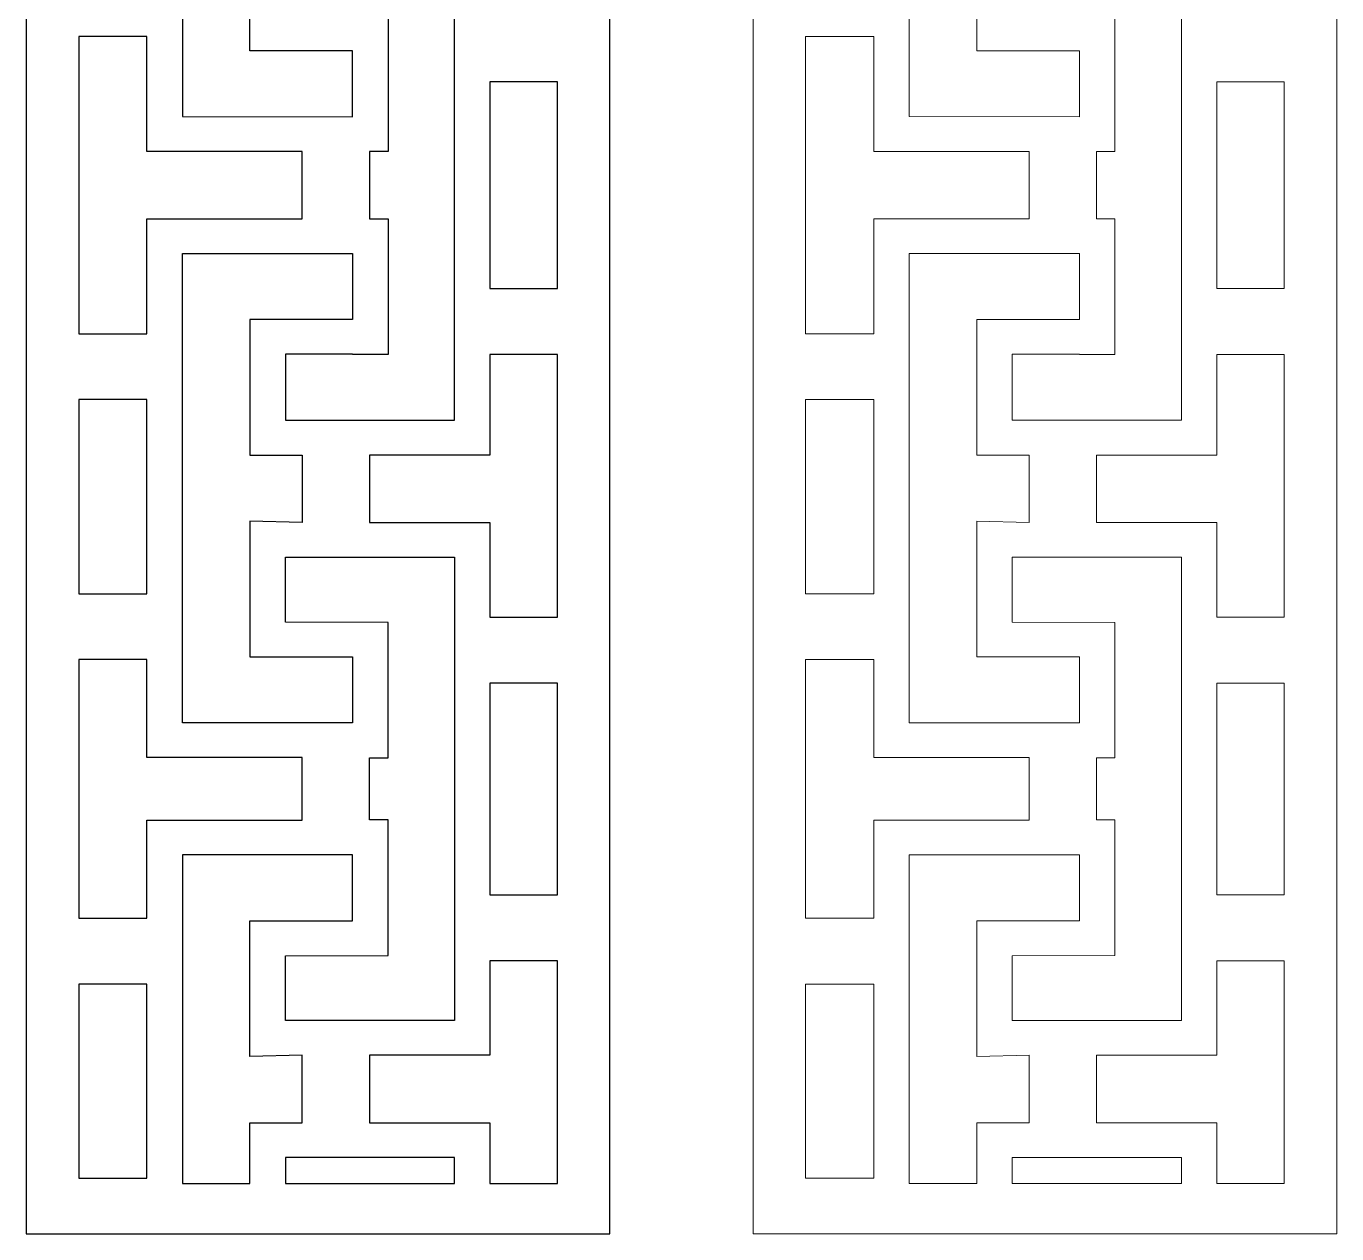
# Model space of a CAD drawing. Header units: centimetres. Extents: x -7.5 to 9.1, y -11.4 to 15.
# Drawn here: x -7.45 to 9.08, y -11.43 to 3.8 of the extents above; entities that cross this region are included whole.
import ezdxf

# ---------------------------------------------------------------- set-up
doc = ezdxf.new("R2010")
doc.units = ezdxf.units.CM
doc.header["$MEASUREMENT"] = 0
doc.layers.add('Layer 1', color=7, linetype='Continuous')

msp = doc.modelspace()

# ---------------------------------------------------------------- linework, layer by layer
at = {"layer": 'Layer 1', "color": 177}
for points, knots in [([(-7.45065, 15.0297), (-7.45065, 15.0297), (-0.08975, 15.0297), (-0.08975, 15.0297), (-0.08975, 15.0297), (-0.08975, 15.0297), (-0.08975, -11.43466), (-0.08975, -11.43466), (-0.08975, -11.43466), (-0.08975, -11.43466), (-7.45065, -11.43466), (-7.45065, -11.43466), (-7.45065, -11.43466), (-7.45065, -11.43466), (-7.45065, 15.0297), (-7.45065, 15.0297)], [0, 0, 0, 0, 0.2, 0.2, 0.2, 0.2, 0.4, 0.4, 0.4, 0.4, 0.6, 0.6, 0.6, 0.6, 1, 1, 1, 1]), ([(-3.96971, 6.05611), (-3.96971, 6.05611), (-3.96971, 5.20388), (-3.96971, 5.20388), (-3.96971, 5.20388), (-3.96971, 5.20388), (-4.62969, 5.20388), (-4.62969, 5.20388), (-4.62969, 5.20388), (-4.62969, 5.20388), (-4.62969, 3.93031), (-4.62969, 3.93031), (-4.62969, 3.93031), (-4.62969, 3.93031), (-4.62969, 3.4933), (-4.62969, 3.4933), (-4.62969, 3.4933), (-4.62969, 3.4933), (-4.62969, 3.49273), (-4.62969, 3.49273), (-4.62969, 3.49273), (-4.62969, 3.49273), (-3.33431, 3.49273), (-3.33431, 3.49273), (-3.33431, 3.49273), (-3.33431, 3.49273), (-3.33431, 2.66063), (-3.33431, 2.66063), (-3.33431, 2.66063), (-3.33431, 2.66063), (-5.48134, 2.66174), (-5.48134, 2.66174), (-5.48134, 2.66174), (-5.48134, 2.66174), (-5.48134, 8.5837), (-5.48134, 8.5837), (-5.48134, 8.5837), (-5.48134, 8.5837), (-3.33431, 8.58258), (-3.33431, 8.58258), (-3.33431, 8.58258), (-3.33431, 8.58258), (-3.33431, 7.74937), (-3.33431, 7.74937), (-3.33431, 7.74937), (-3.33431, 7.74937), (-4.62969, 7.74937), (-4.62969, 7.74937), (-4.62969, 7.74937), (-4.62969, 7.74937), (-4.62969, 6.03878), (-4.62969, 6.03878), (-4.62969, 6.03878), (-4.62969, 6.03878), (-3.96971, 6.05611), (-3.96971, 6.05611)], [0, 0, 0, 0, 0.06666667, 0.06666667, 0.06666667, 0.06666667, 0.13333333, 0.13333333, 0.13333333, 0.13333333, 0.2, 0.2, 0.2, 0.2, 0.26666667, 0.26666667, 0.26666667, 0.26666667, 0.33333333, 0.33333333, 0.33333333, 0.33333333, 0.4, 0.4, 0.4, 0.4, 0.46666667, 0.46666667, 0.46666667, 0.46666667, 0.53333333, 0.53333333, 0.53333333, 0.53333333, 0.6, 0.6, 0.6, 0.6, 0.66666667, 0.66666667, 0.66666667, 0.66666667, 0.73333333, 0.73333333, 0.73333333, 0.73333333, 0.8, 0.8, 0.8, 0.8, 0.86666667, 0.86666667, 0.86666667, 0.86666667, 1, 1, 1, 1]), ([(-2.05011, 1.79751), (-2.05011, 1.79751), (-2.05011, -1.17017), (-2.05011, -1.17017), (-2.05011, -1.17017), (-2.05011, -1.17017), (-4.18261, -1.16906), (-4.18261, -1.16906), (-4.18261, -1.16906), (-4.18261, -1.16906), (-4.18261, -0.33527), (-4.18261, -0.33527), (-4.18261, -0.33527), (-4.18261, -0.33527), (-3.33431, -0.33527), (-3.33431, -0.33527), (-3.33431, -0.33527), (-3.33431, -0.33527), (-3.33431, -0.33918), (-3.33431, -0.33918), (-3.33431, -0.33918), (-3.33431, -0.33918), (-2.88723, -0.33918), (-2.88723, -0.33918), (-2.88723, -0.33918), (-2.88723, -0.33918), (-2.88723, 1.3714), (-2.88723, 1.3714), (-2.88723, 1.3714), (-2.88723, 1.3714), (-3.12028, 1.3714), (-3.12028, 1.3714), (-3.12028, 1.3714), (-3.12028, 1.3714), (-3.12028, 1.79751), (-3.12028, 1.79751), (-3.12028, 1.79751), (-3.12028, 1.79751), (-3.12028, 2.22362), (-3.12028, 2.22362), (-3.12028, 2.22362), (-3.12028, 2.22362), (-2.88723, 2.22362), (-2.88723, 2.22362), (-2.88723, 2.22362), (-2.88723, 2.22362), (-2.88723, 3.93422), (-2.88723, 3.93422), (-2.88723, 3.93422), (-2.88723, 3.93422), (-3.33431, 3.93422), (-3.33431, 3.93422), (-3.33431, 3.93422), (-3.33431, 3.93422), (-3.33431, 3.93031), (-3.33431, 3.93031), (-3.33431, 3.93031), (-3.33431, 3.93031), (-4.18261, 3.93031), (-4.18261, 3.93031), (-4.18261, 3.93031), (-4.18261, 3.93031), (-4.18261, 4.76408), (-4.18261, 4.76408), (-4.18261, 4.76408), (-4.18261, 4.76408), (-2.05011, 4.76519), (-2.05011, 4.76519), (-2.05011, 4.76519), (-2.05011, 4.76519), (-2.05011, 1.79751), (-2.05011, 1.79751)], [0, 0, 0, 0, 0.05263158, 0.05263158, 0.05263158, 0.05263158, 0.10526316, 0.10526316, 0.10526316, 0.10526316, 0.15789474, 0.15789474, 0.15789474, 0.15789474, 0.21052632, 0.21052632, 0.21052632, 0.21052632, 0.26315789, 0.26315789, 0.26315789, 0.26315789, 0.31578947, 0.31578947, 0.31578947, 0.31578947, 0.36842105, 0.36842105, 0.36842105, 0.36842105, 0.42105263, 0.42105263, 0.42105263, 0.42105263, 0.47368421, 0.47368421, 0.47368421, 0.47368421, 0.52631579, 0.52631579, 0.52631579, 0.52631579, 0.57894737, 0.57894737, 0.57894737, 0.57894737, 0.63157895, 0.63157895, 0.63157895, 0.63157895, 0.68421053, 0.68421053, 0.68421053, 0.68421053, 0.73684211, 0.73684211, 0.73684211, 0.73684211, 0.78947368, 0.78947368, 0.78947368, 0.78947368, 0.84210526, 0.84210526, 0.84210526, 0.84210526, 0.89473684, 0.89473684, 0.89473684, 0.89473684, 1, 1, 1, 1]), ([(-6.78791, -0.07709), (-6.78791, -0.07709), (-6.78791, 3.67213), (-6.78791, 3.67213), (-6.78791, 3.67213), (-6.78791, 3.67213), (-5.92841, 3.67213), (-5.92841, 3.67213), (-5.92841, 3.67213), (-5.92841, 3.67213), (-5.92841, 2.22362), (-5.92841, 2.22362), (-5.92841, 2.22362), (-5.92841, 2.22362), (-3.96971, 2.22362), (-3.96971, 2.22362), (-3.96971, 2.22362), (-3.96971, 2.22362), (-3.96971, 1.79751), (-3.96971, 1.79751), (-3.96971, 1.79751), (-3.96971, 1.79751), (-3.96971, 1.3714), (-3.96971, 1.3714), (-3.96971, 1.3714), (-3.96971, 1.3714), (-5.92841, 1.3714), (-5.92841, 1.3714), (-5.92841, 1.3714), (-5.92841, 1.3714), (-5.92841, -0.07709), (-5.92841, -0.07709), (-5.92841, -0.07709), (-5.92841, -0.07709), (-6.78791, -0.07709), (-6.78791, -0.07709)], [0, 0, 0, 0, 0.1, 0.1, 0.1, 0.1, 0.2, 0.2, 0.2, 0.2, 0.3, 0.3, 0.3, 0.3, 0.4, 0.4, 0.4, 0.4, 0.5, 0.5, 0.5, 0.5, 0.6, 0.6, 0.6, 0.6, 0.7, 0.7, 0.7, 0.7, 0.8, 0.8, 0.8, 0.8, 1, 1, 1, 1]), ([(-0.7525, 3.10099), (-0.7525, 3.10099), (-0.7525, 1.79751), (-0.7525, 1.79751), (-0.7525, 1.79751), (-0.7525, 1.79751), (-0.7525, 0.49403), (-0.7525, 0.49403), (-0.7525, 0.49403), (-0.7525, 0.49403), (-1.60304, 0.49403), (-1.60304, 0.49403), (-1.60304, 0.49403), (-1.60304, 0.49403), (-1.60304, 1.79751), (-1.60304, 1.79751), (-1.60304, 1.79751), (-1.60304, 1.79751), (-1.60304, 3.10099), (-1.60304, 3.10099), (-1.60304, 3.10099), (-1.60304, 3.10099), (-0.7525, 3.10099), (-0.7525, 3.10099)], [0, 0, 0, 0, 0.14285714, 0.14285714, 0.14285714, 0.14285714, 0.28571429, 0.28571429, 0.28571429, 0.28571429, 0.42857143, 0.42857143, 0.42857143, 0.42857143, 0.57142857, 0.57142857, 0.57142857, 0.57142857, 0.71428571, 0.71428571, 0.71428571, 0.71428571, 1, 1, 1, 1]), ([(-3.96971, -2.46107), (-3.96971, -2.46107), (-3.96971, -1.60886), (-3.96971, -1.60886), (-3.96971, -1.60886), (-3.96971, -1.60886), (-4.62969, -1.60886), (-4.62969, -1.60886), (-4.62969, -1.60886), (-4.62969, -1.60886), (-4.62969, -0.33527), (-4.62969, -0.33527), (-4.62969, -0.33527), (-4.62969, -0.33527), (-4.62969, 0.10173), (-4.62969, 0.10173), (-4.62969, 0.10173), (-4.62969, 0.10173), (-4.62969, 0.10229), (-4.62969, 0.10229), (-4.62969, 0.10229), (-4.62969, 0.10229), (-3.33431, 0.10229), (-3.33431, 0.10229), (-3.33431, 0.10229), (-3.33431, 0.10229), (-3.33431, 0.93439), (-3.33431, 0.93439), (-3.33431, 0.93439), (-3.33431, 0.93439), (-5.48134, 0.93328), (-5.48134, 0.93328), (-5.48134, 0.93328), (-5.48134, 0.93328), (-5.48134, -4.98867), (-5.48134, -4.98867), (-5.48134, -4.98867), (-5.48134, -4.98867), (-3.33431, -4.98756), (-3.33431, -4.98756), (-3.33431, -4.98756), (-3.33431, -4.98756), (-3.33431, -4.15434), (-3.33431, -4.15434), (-3.33431, -4.15434), (-3.33431, -4.15434), (-4.62969, -4.15434), (-4.62969, -4.15434), (-4.62969, -4.15434), (-4.62969, -4.15434), (-4.62969, -2.44376), (-4.62969, -2.44376), (-4.62969, -2.44376), (-4.62969, -2.44376), (-3.96971, -2.46107), (-3.96971, -2.46107)], [0, 0, 0, 0, 0.06666667, 0.06666667, 0.06666667, 0.06666667, 0.13333333, 0.13333333, 0.13333333, 0.13333333, 0.2, 0.2, 0.2, 0.2, 0.26666667, 0.26666667, 0.26666667, 0.26666667, 0.33333333, 0.33333333, 0.33333333, 0.33333333, 0.4, 0.4, 0.4, 0.4, 0.46666667, 0.46666667, 0.46666667, 0.46666667, 0.53333333, 0.53333333, 0.53333333, 0.53333333, 0.6, 0.6, 0.6, 0.6, 0.66666667, 0.66666667, 0.66666667, 0.66666667, 0.73333333, 0.73333333, 0.73333333, 0.73333333, 0.8, 0.8, 0.8, 0.8, 0.86666667, 0.86666667, 0.86666667, 0.86666667, 1, 1, 1, 1]), ([(-0.7525, -0.33807), (-0.7525, -0.33807), (-0.7525, -3.65307), (-0.7525, -3.65307), (-0.7525, -3.65307), (-0.7525, -3.65307), (-1.60304, -3.65307), (-1.60304, -3.65307), (-1.60304, -3.65307), (-1.60304, -3.65307), (-1.60304, -2.46107), (-1.60304, -2.46107), (-1.60304, -2.46107), (-1.60304, -2.46107), (-3.12028, -2.46107), (-3.12028, -2.46107), (-3.12028, -2.46107), (-3.12028, -2.46107), (-3.12028, -1.60886), (-3.12028, -1.60886), (-3.12028, -1.60886), (-3.12028, -1.60886), (-1.60304, -1.60886), (-1.60304, -1.60886), (-1.60304, -1.60886), (-1.60304, -1.60886), (-1.60304, -0.33807), (-1.60304, -0.33807), (-1.60304, -0.33807), (-1.60304, -0.33807), (-0.7525, -0.33807), (-0.7525, -0.33807)], [0, 0, 0, 0, 0.11111111, 0.11111111, 0.11111111, 0.11111111, 0.22222222, 0.22222222, 0.22222222, 0.22222222, 0.33333333, 0.33333333, 0.33333333, 0.33333333, 0.44444444, 0.44444444, 0.44444444, 0.44444444, 0.55555556, 0.55555556, 0.55555556, 0.55555556, 0.66666667, 0.66666667, 0.66666667, 0.66666667, 0.77777778, 0.77777778, 0.77777778, 0.77777778, 1, 1, 1, 1]), ([(-6.78791, -3.35857), (-6.78791, -3.35857), (-6.78791, -0.9092), (-6.78791, -0.9092), (-6.78791, -0.9092), (-6.78791, -0.9092), (-5.92841, -0.9092), (-5.92841, -0.9092), (-5.92841, -0.9092), (-5.92841, -0.9092), (-5.92841, -3.35857), (-5.92841, -3.35857), (-5.92841, -3.35857), (-5.92841, -3.35857), (-6.78791, -3.35857), (-6.78791, -3.35857)], [0, 0, 0, 0, 0.2, 0.2, 0.2, 0.2, 0.4, 0.4, 0.4, 0.4, 0.6, 0.6, 0.6, 0.6, 1, 1, 1, 1]), ([(-3.12028, -5.82079), (-3.12028, -5.82079), (-3.12028, -6.21085), (-3.12028, -6.21085), (-3.12028, -6.21085), (-3.12028, -6.21085), (-2.88723, -6.21085), (-2.88723, -6.21085), (-2.88723, -6.21085), (-2.88723, -6.21085), (-2.88723, -7.92144), (-2.88723, -7.92144), (-2.88723, -7.92144), (-2.88723, -7.92144), (-4.18261, -7.92535), (-4.18261, -7.92535), (-4.18261, -7.92535), (-4.18261, -7.92535), (-4.18261, -8.74404), (-4.18261, -8.74404), (-4.18261, -8.74404), (-4.18261, -8.74404), (-2.05011, -8.74293), (-2.05011, -8.74293), (-2.05011, -8.74293), (-2.05011, -8.74293), (-2.05011, -5.82079), (-2.05011, -5.82079), (-2.05011, -5.82079), (-2.05011, -5.82079), (-2.05011, -2.89865), (-2.05011, -2.89865), (-2.05011, -2.89865), (-2.05011, -2.89865), (-4.18261, -2.89752), (-4.18261, -2.89752), (-4.18261, -2.89752), (-4.18261, -2.89752), (-4.18261, -3.71621), (-4.18261, -3.71621), (-4.18261, -3.71621), (-4.18261, -3.71621), (-2.88723, -3.72013), (-2.88723, -3.72013), (-2.88723, -3.72013), (-2.88723, -3.72013), (-2.88723, -5.43073), (-2.88723, -5.43073), (-2.88723, -5.43073), (-2.88723, -5.43073), (-3.12028, -5.43073), (-3.12028, -5.43073), (-3.12028, -5.43073), (-3.12028, -5.43073), (-3.12028, -5.82079), (-3.12028, -5.82079)], [0, 0, 0, 0, 0.06666667, 0.06666667, 0.06666667, 0.06666667, 0.13333333, 0.13333333, 0.13333333, 0.13333333, 0.2, 0.2, 0.2, 0.2, 0.26666667, 0.26666667, 0.26666667, 0.26666667, 0.33333333, 0.33333333, 0.33333333, 0.33333333, 0.4, 0.4, 0.4, 0.4, 0.46666667, 0.46666667, 0.46666667, 0.46666667, 0.53333333, 0.53333333, 0.53333333, 0.53333333, 0.6, 0.6, 0.6, 0.6, 0.66666667, 0.66666667, 0.66666667, 0.66666667, 0.73333333, 0.73333333, 0.73333333, 0.73333333, 0.8, 0.8, 0.8, 0.8, 0.86666667, 0.86666667, 0.86666667, 0.86666667, 1, 1, 1, 1]), ([(-6.78791, -7.45146), (-6.78791, -7.45146), (-6.78791, -4.1901), (-6.78791, -4.1901), (-6.78791, -4.1901), (-6.78791, -4.1901), (-5.92841, -4.1901), (-5.92841, -4.1901), (-5.92841, -4.1901), (-5.92841, -4.1901), (-5.92841, -5.4268), (-5.92841, -5.4268), (-5.92841, -5.4268), (-5.92841, -5.4268), (-3.96971, -5.4268), (-3.96971, -5.4268), (-3.96971, -5.4268), (-3.96971, -5.4268), (-3.96971, -5.82079), (-3.96971, -5.82079), (-3.96971, -5.82079), (-3.96971, -5.82079), (-3.96971, -6.21476), (-3.96971, -6.21476), (-3.96971, -6.21476), (-3.96971, -6.21476), (-5.92841, -6.21476), (-5.92841, -6.21476), (-5.92841, -6.21476), (-5.92841, -6.21476), (-5.92841, -7.45146), (-5.92841, -7.45146), (-5.92841, -7.45146), (-5.92841, -7.45146), (-6.78791, -7.45146), (-6.78791, -7.45146)], [0, 0, 0, 0, 0.1, 0.1, 0.1, 0.1, 0.2, 0.2, 0.2, 0.2, 0.3, 0.3, 0.3, 0.3, 0.4, 0.4, 0.4, 0.4, 0.5, 0.5, 0.5, 0.5, 0.6, 0.6, 0.6, 0.6, 0.7, 0.7, 0.7, 0.7, 0.8, 0.8, 0.8, 0.8, 1, 1, 1, 1]), ([(-0.7525, -4.48517), (-0.7525, -4.48517), (-0.7525, -5.82079), (-0.7525, -5.82079), (-0.7525, -5.82079), (-0.7525, -5.82079), (-0.7525, -7.15639), (-0.7525, -7.15639), (-0.7525, -7.15639), (-0.7525, -7.15639), (-1.60304, -7.15639), (-1.60304, -7.15639), (-1.60304, -7.15639), (-1.60304, -7.15639), (-1.60304, -5.82079), (-1.60304, -5.82079), (-1.60304, -5.82079), (-1.60304, -5.82079), (-1.60304, -4.48517), (-1.60304, -4.48517), (-1.60304, -4.48517), (-1.60304, -4.48517), (-0.7525, -4.48517), (-0.7525, -4.48517)], [0, 0, 0, 0, 0.14285714, 0.14285714, 0.14285714, 0.14285714, 0.28571429, 0.28571429, 0.28571429, 0.28571429, 0.42857143, 0.42857143, 0.42857143, 0.42857143, 0.57142857, 0.57142857, 0.57142857, 0.57142857, 0.71428571, 0.71428571, 0.71428571, 0.71428571, 1, 1, 1, 1]), ([(-4.62969, -10.7981), (-4.62969, -10.7981), (-5.48134, -10.7981), (-5.48134, -10.7981), (-5.48134, -10.7981), (-5.48134, -10.7981), (-5.48134, -6.65289), (-5.48134, -6.65289), (-5.48134, -6.65289), (-5.48134, -6.65289), (-3.33431, -6.654), (-3.33431, -6.654), (-3.33431, -6.654), (-3.33431, -6.654), (-3.33431, -7.48722), (-3.33431, -7.48722), (-3.33431, -7.48722), (-3.33431, -7.48722), (-4.62969, -7.48722), (-4.62969, -7.48722), (-4.62969, -7.48722), (-4.62969, -7.48722), (-4.62969, -9.19781), (-4.62969, -9.19781), (-4.62969, -9.19781), (-4.62969, -9.19781), (-3.96971, -9.18049), (-3.96971, -9.18049), (-3.96971, -9.18049), (-3.96971, -9.18049), (-3.96971, -10.03271), (-3.96971, -10.03271), (-3.96971, -10.03271), (-3.96971, -10.03271), (-4.62969, -10.03271), (-4.62969, -10.03271), (-4.62969, -10.03271), (-4.62969, -10.03271), (-4.62969, -10.7981), (-4.62969, -10.7981)], [0, 0, 0, 0, 0.09090909, 0.09090909, 0.09090909, 0.09090909, 0.18181818, 0.18181818, 0.18181818, 0.18181818, 0.27272727, 0.27272727, 0.27272727, 0.27272727, 0.36363636, 0.36363636, 0.36363636, 0.36363636, 0.45454545, 0.45454545, 0.45454545, 0.45454545, 0.54545455, 0.54545455, 0.54545455, 0.54545455, 0.63636364, 0.63636364, 0.63636364, 0.63636364, 0.72727273, 0.72727273, 0.72727273, 0.72727273, 0.81818182, 0.81818182, 0.81818182, 0.81818182, 1, 1, 1, 1]), ([(-0.7525, -7.98851), (-0.7525, -7.98851), (-0.7525, -10.7981), (-0.7525, -10.7981), (-0.7525, -10.7981), (-0.7525, -10.7981), (-1.60304, -10.7981), (-1.60304, -10.7981), (-1.60304, -10.7981), (-1.60304, -10.7981), (-1.60304, -10.03271), (-1.60304, -10.03271), (-1.60304, -10.03271), (-1.60304, -10.03271), (-3.12028, -10.03271), (-3.12028, -10.03271), (-3.12028, -10.03271), (-3.12028, -10.03271), (-3.12028, -9.18049), (-3.12028, -9.18049), (-3.12028, -9.18049), (-3.12028, -9.18049), (-1.60304, -9.18049), (-1.60304, -9.18049), (-1.60304, -9.18049), (-1.60304, -9.18049), (-1.60304, -7.98851), (-1.60304, -7.98851), (-1.60304, -7.98851), (-1.60304, -7.98851), (-0.7525, -7.98851), (-0.7525, -7.98851)], [0, 0, 0, 0, 0.11111111, 0.11111111, 0.11111111, 0.11111111, 0.22222222, 0.22222222, 0.22222222, 0.22222222, 0.33333333, 0.33333333, 0.33333333, 0.33333333, 0.44444444, 0.44444444, 0.44444444, 0.44444444, 0.55555556, 0.55555556, 0.55555556, 0.55555556, 0.66666667, 0.66666667, 0.66666667, 0.66666667, 0.77777778, 0.77777778, 0.77777778, 0.77777778, 1, 1, 1, 1]), ([(-6.78791, -10.73237), (-6.78791, -10.73237), (-6.78791, -8.283), (-6.78791, -8.283), (-6.78791, -8.283), (-6.78791, -8.283), (-5.92841, -8.283), (-5.92841, -8.283), (-5.92841, -8.283), (-5.92841, -8.283), (-5.92841, -10.73237), (-5.92841, -10.73237), (-5.92841, -10.73237), (-5.92841, -10.73237), (-6.78791, -10.73237), (-6.78791, -10.73237)], [0, 0, 0, 0, 0.2, 0.2, 0.2, 0.2, 0.4, 0.4, 0.4, 0.4, 0.6, 0.6, 0.6, 0.6, 1, 1, 1, 1]), ([(-2.05011, -10.7981), (-2.05011, -10.7981), (-4.18261, -10.7981), (-4.18261, -10.7981), (-4.18261, -10.7981), (-4.18261, -10.7981), (-4.18261, -10.47251), (-4.18261, -10.47251), (-4.18261, -10.47251), (-4.18261, -10.47251), (-2.05011, -10.47138), (-2.05011, -10.47138), (-2.05011, -10.47138), (-2.05011, -10.47138), (-2.05011, -10.7981), (-2.05011, -10.7981)], [0, 0, 0, 0, 0.2, 0.2, 0.2, 0.2, 0.4, 0.4, 0.4, 0.4, 0.6, 0.6, 0.6, 0.6, 1, 1, 1, 1])]:
    msp.add_open_spline(points, degree=3, knots=knots, dxfattribs=at)
at = {"layer": 'Layer 1', "color": 242, "lineweight": 9}
for points, knots in [([(1.71575, 15.0297), (1.71575, 15.0297), (9.07665, 15.0297), (9.07665, 15.0297), (9.07665, 15.0297), (9.07665, 15.0297), (9.07665, -11.43466), (9.07665, -11.43466), (9.07665, -11.43466), (9.07665, -11.43466), (1.71575, -11.43466), (1.71575, -11.43466), (1.71575, -11.43466), (1.71575, -11.43466), (1.71575, 15.0297), (1.71575, 15.0297)], [0, 0, 0, 0, 0.2, 0.2, 0.2, 0.2, 0.4, 0.4, 0.4, 0.4, 0.6, 0.6, 0.6, 0.6, 1, 1, 1, 1]), ([(5.19669, 6.05611), (5.19669, 6.05611), (5.19669, 5.20388), (5.19669, 5.20388), (5.19669, 5.20388), (5.19669, 5.20388), (4.53671, 5.20388), (4.53671, 5.20388), (4.53671, 5.20388), (4.53671, 5.20388), (4.53671, 3.93031), (4.53671, 3.93031), (4.53671, 3.93031), (4.53671, 3.93031), (4.53671, 3.4933), (4.53671, 3.4933), (4.53671, 3.4933), (4.53671, 3.4933), (4.53671, 3.49273), (4.53671, 3.49273), (4.53671, 3.49273), (4.53671, 3.49273), (5.83209, 3.49273), (5.83209, 3.49273), (5.83209, 3.49273), (5.83209, 3.49273), (5.83209, 2.66063), (5.83209, 2.66063), (5.83209, 2.66063), (5.83209, 2.66063), (3.68506, 2.66174), (3.68506, 2.66174), (3.68506, 2.66174), (3.68506, 2.66174), (3.68506, 8.5837), (3.68506, 8.5837), (3.68506, 8.5837), (3.68506, 8.5837), (5.83209, 8.58258), (5.83209, 8.58258), (5.83209, 8.58258), (5.83209, 8.58258), (5.83209, 7.74937), (5.83209, 7.74937), (5.83209, 7.74937), (5.83209, 7.74937), (4.53671, 7.74937), (4.53671, 7.74937), (4.53671, 7.74937), (4.53671, 7.74937), (4.53671, 6.03878), (4.53671, 6.03878), (4.53671, 6.03878), (4.53671, 6.03878), (5.19669, 6.05611), (5.19669, 6.05611)], [0, 0, 0, 0, 0.06666667, 0.06666667, 0.06666667, 0.06666667, 0.13333333, 0.13333333, 0.13333333, 0.13333333, 0.2, 0.2, 0.2, 0.2, 0.26666667, 0.26666667, 0.26666667, 0.26666667, 0.33333333, 0.33333333, 0.33333333, 0.33333333, 0.4, 0.4, 0.4, 0.4, 0.46666667, 0.46666667, 0.46666667, 0.46666667, 0.53333333, 0.53333333, 0.53333333, 0.53333333, 0.6, 0.6, 0.6, 0.6, 0.66666667, 0.66666667, 0.66666667, 0.66666667, 0.73333333, 0.73333333, 0.73333333, 0.73333333, 0.8, 0.8, 0.8, 0.8, 0.86666667, 0.86666667, 0.86666667, 0.86666667, 1, 1, 1, 1]), ([(7.11629, 1.79751), (7.11629, 1.79751), (7.11629, -1.17017), (7.11629, -1.17017), (7.11629, -1.17017), (7.11629, -1.17017), (4.98379, -1.16906), (4.98379, -1.16906), (4.98379, -1.16906), (4.98379, -1.16906), (4.98379, -0.33527), (4.98379, -0.33527), (4.98379, -0.33527), (4.98379, -0.33527), (5.83209, -0.33527), (5.83209, -0.33527), (5.83209, -0.33527), (5.83209, -0.33527), (5.83209, -0.33918), (5.83209, -0.33918), (5.83209, -0.33918), (5.83209, -0.33918), (6.27917, -0.33918), (6.27917, -0.33918), (6.27917, -0.33918), (6.27917, -0.33918), (6.27917, 1.3714), (6.27917, 1.3714), (6.27917, 1.3714), (6.27917, 1.3714), (6.04612, 1.3714), (6.04612, 1.3714), (6.04612, 1.3714), (6.04612, 1.3714), (6.04612, 1.79751), (6.04612, 1.79751), (6.04612, 1.79751), (6.04612, 1.79751), (6.04612, 2.22362), (6.04612, 2.22362), (6.04612, 2.22362), (6.04612, 2.22362), (6.27917, 2.22362), (6.27917, 2.22362), (6.27917, 2.22362), (6.27917, 2.22362), (6.27917, 3.93422), (6.27917, 3.93422), (6.27917, 3.93422), (6.27917, 3.93422), (5.83209, 3.93422), (5.83209, 3.93422), (5.83209, 3.93422), (5.83209, 3.93422), (5.83209, 3.93031), (5.83209, 3.93031), (5.83209, 3.93031), (5.83209, 3.93031), (4.98379, 3.93031), (4.98379, 3.93031), (4.98379, 3.93031), (4.98379, 3.93031), (4.98379, 4.76408), (4.98379, 4.76408), (4.98379, 4.76408), (4.98379, 4.76408), (7.11629, 4.76519), (7.11629, 4.76519), (7.11629, 4.76519), (7.11629, 4.76519), (7.11629, 1.79751), (7.11629, 1.79751)], [0, 0, 0, 0, 0.05263158, 0.05263158, 0.05263158, 0.05263158, 0.10526316, 0.10526316, 0.10526316, 0.10526316, 0.15789474, 0.15789474, 0.15789474, 0.15789474, 0.21052632, 0.21052632, 0.21052632, 0.21052632, 0.26315789, 0.26315789, 0.26315789, 0.26315789, 0.31578947, 0.31578947, 0.31578947, 0.31578947, 0.36842105, 0.36842105, 0.36842105, 0.36842105, 0.42105263, 0.42105263, 0.42105263, 0.42105263, 0.47368421, 0.47368421, 0.47368421, 0.47368421, 0.52631579, 0.52631579, 0.52631579, 0.52631579, 0.57894737, 0.57894737, 0.57894737, 0.57894737, 0.63157895, 0.63157895, 0.63157895, 0.63157895, 0.68421053, 0.68421053, 0.68421053, 0.68421053, 0.73684211, 0.73684211, 0.73684211, 0.73684211, 0.78947368, 0.78947368, 0.78947368, 0.78947368, 0.84210526, 0.84210526, 0.84210526, 0.84210526, 0.89473684, 0.89473684, 0.89473684, 0.89473684, 1, 1, 1, 1]), ([(2.37849, -0.07709), (2.37849, -0.07709), (2.37849, 3.67213), (2.37849, 3.67213), (2.37849, 3.67213), (2.37849, 3.67213), (3.23799, 3.67213), (3.23799, 3.67213), (3.23799, 3.67213), (3.23799, 3.67213), (3.23799, 2.22362), (3.23799, 2.22362), (3.23799, 2.22362), (3.23799, 2.22362), (5.19669, 2.22362), (5.19669, 2.22362), (5.19669, 2.22362), (5.19669, 2.22362), (5.19669, 1.79751), (5.19669, 1.79751), (5.19669, 1.79751), (5.19669, 1.79751), (5.19669, 1.3714), (5.19669, 1.3714), (5.19669, 1.3714), (5.19669, 1.3714), (3.23799, 1.3714), (3.23799, 1.3714), (3.23799, 1.3714), (3.23799, 1.3714), (3.23799, -0.07709), (3.23799, -0.07709), (3.23799, -0.07709), (3.23799, -0.07709), (2.37849, -0.07709), (2.37849, -0.07709)], [0, 0, 0, 0, 0.1, 0.1, 0.1, 0.1, 0.2, 0.2, 0.2, 0.2, 0.3, 0.3, 0.3, 0.3, 0.4, 0.4, 0.4, 0.4, 0.5, 0.5, 0.5, 0.5, 0.6, 0.6, 0.6, 0.6, 0.7, 0.7, 0.7, 0.7, 0.8, 0.8, 0.8, 0.8, 1, 1, 1, 1]), ([(8.4139, 3.10099), (8.4139, 3.10099), (8.4139, 1.79751), (8.4139, 1.79751), (8.4139, 1.79751), (8.4139, 1.79751), (8.4139, 0.49403), (8.4139, 0.49403), (8.4139, 0.49403), (8.4139, 0.49403), (7.56336, 0.49403), (7.56336, 0.49403), (7.56336, 0.49403), (7.56336, 0.49403), (7.56336, 1.79751), (7.56336, 1.79751), (7.56336, 1.79751), (7.56336, 1.79751), (7.56336, 3.10099), (7.56336, 3.10099), (7.56336, 3.10099), (7.56336, 3.10099), (8.4139, 3.10099), (8.4139, 3.10099)], [0, 0, 0, 0, 0.14285714, 0.14285714, 0.14285714, 0.14285714, 0.28571429, 0.28571429, 0.28571429, 0.28571429, 0.42857143, 0.42857143, 0.42857143, 0.42857143, 0.57142857, 0.57142857, 0.57142857, 0.57142857, 0.71428571, 0.71428571, 0.71428571, 0.71428571, 1, 1, 1, 1]), ([(5.19669, -2.46107), (5.19669, -2.46107), (5.19669, -1.60886), (5.19669, -1.60886), (5.19669, -1.60886), (5.19669, -1.60886), (4.53671, -1.60886), (4.53671, -1.60886), (4.53671, -1.60886), (4.53671, -1.60886), (4.53671, -0.33527), (4.53671, -0.33527), (4.53671, -0.33527), (4.53671, -0.33527), (4.53671, 0.10173), (4.53671, 0.10173), (4.53671, 0.10173), (4.53671, 0.10173), (4.53671, 0.10229), (4.53671, 0.10229), (4.53671, 0.10229), (4.53671, 0.10229), (5.83209, 0.10229), (5.83209, 0.10229), (5.83209, 0.10229), (5.83209, 0.10229), (5.83209, 0.93439), (5.83209, 0.93439), (5.83209, 0.93439), (5.83209, 0.93439), (3.68506, 0.93328), (3.68506, 0.93328), (3.68506, 0.93328), (3.68506, 0.93328), (3.68506, -4.98867), (3.68506, -4.98867), (3.68506, -4.98867), (3.68506, -4.98867), (5.83209, -4.98756), (5.83209, -4.98756), (5.83209, -4.98756), (5.83209, -4.98756), (5.83209, -4.15434), (5.83209, -4.15434), (5.83209, -4.15434), (5.83209, -4.15434), (4.53671, -4.15434), (4.53671, -4.15434), (4.53671, -4.15434), (4.53671, -4.15434), (4.53671, -2.44376), (4.53671, -2.44376), (4.53671, -2.44376), (4.53671, -2.44376), (5.19669, -2.46107), (5.19669, -2.46107)], [0, 0, 0, 0, 0.06666667, 0.06666667, 0.06666667, 0.06666667, 0.13333333, 0.13333333, 0.13333333, 0.13333333, 0.2, 0.2, 0.2, 0.2, 0.26666667, 0.26666667, 0.26666667, 0.26666667, 0.33333333, 0.33333333, 0.33333333, 0.33333333, 0.4, 0.4, 0.4, 0.4, 0.46666667, 0.46666667, 0.46666667, 0.46666667, 0.53333333, 0.53333333, 0.53333333, 0.53333333, 0.6, 0.6, 0.6, 0.6, 0.66666667, 0.66666667, 0.66666667, 0.66666667, 0.73333333, 0.73333333, 0.73333333, 0.73333333, 0.8, 0.8, 0.8, 0.8, 0.86666667, 0.86666667, 0.86666667, 0.86666667, 1, 1, 1, 1]), ([(8.4139, -0.33807), (8.4139, -0.33807), (8.4139, -3.65307), (8.4139, -3.65307), (8.4139, -3.65307), (8.4139, -3.65307), (7.56336, -3.65307), (7.56336, -3.65307), (7.56336, -3.65307), (7.56336, -3.65307), (7.56336, -2.46107), (7.56336, -2.46107), (7.56336, -2.46107), (7.56336, -2.46107), (6.04612, -2.46107), (6.04612, -2.46107), (6.04612, -2.46107), (6.04612, -2.46107), (6.04612, -1.60886), (6.04612, -1.60886), (6.04612, -1.60886), (6.04612, -1.60886), (7.56336, -1.60886), (7.56336, -1.60886), (7.56336, -1.60886), (7.56336, -1.60886), (7.56336, -0.33807), (7.56336, -0.33807), (7.56336, -0.33807), (7.56336, -0.33807), (8.4139, -0.33807), (8.4139, -0.33807)], [0, 0, 0, 0, 0.11111111, 0.11111111, 0.11111111, 0.11111111, 0.22222222, 0.22222222, 0.22222222, 0.22222222, 0.33333333, 0.33333333, 0.33333333, 0.33333333, 0.44444444, 0.44444444, 0.44444444, 0.44444444, 0.55555556, 0.55555556, 0.55555556, 0.55555556, 0.66666667, 0.66666667, 0.66666667, 0.66666667, 0.77777778, 0.77777778, 0.77777778, 0.77777778, 1, 1, 1, 1]), ([(2.37849, -3.35857), (2.37849, -3.35857), (2.37849, -0.9092), (2.37849, -0.9092), (2.37849, -0.9092), (2.37849, -0.9092), (3.23799, -0.9092), (3.23799, -0.9092), (3.23799, -0.9092), (3.23799, -0.9092), (3.23799, -3.35857), (3.23799, -3.35857), (3.23799, -3.35857), (3.23799, -3.35857), (2.37849, -3.35857), (2.37849, -3.35857)], [0, 0, 0, 0, 0.2, 0.2, 0.2, 0.2, 0.4, 0.4, 0.4, 0.4, 0.6, 0.6, 0.6, 0.6, 1, 1, 1, 1]), ([(6.04612, -5.82079), (6.04612, -5.82079), (6.04612, -6.21085), (6.04612, -6.21085), (6.04612, -6.21085), (6.04612, -6.21085), (6.27917, -6.21085), (6.27917, -6.21085), (6.27917, -6.21085), (6.27917, -6.21085), (6.27917, -7.92144), (6.27917, -7.92144), (6.27917, -7.92144), (6.27917, -7.92144), (4.98379, -7.92535), (4.98379, -7.92535), (4.98379, -7.92535), (4.98379, -7.92535), (4.98379, -8.74404), (4.98379, -8.74404), (4.98379, -8.74404), (4.98379, -8.74404), (7.11629, -8.74293), (7.11629, -8.74293), (7.11629, -8.74293), (7.11629, -8.74293), (7.11629, -5.82079), (7.11629, -5.82079), (7.11629, -5.82079), (7.11629, -5.82079), (7.11629, -2.89865), (7.11629, -2.89865), (7.11629, -2.89865), (7.11629, -2.89865), (4.98379, -2.89752), (4.98379, -2.89752), (4.98379, -2.89752), (4.98379, -2.89752), (4.98379, -3.71621), (4.98379, -3.71621), (4.98379, -3.71621), (4.98379, -3.71621), (6.27917, -3.72013), (6.27917, -3.72013), (6.27917, -3.72013), (6.27917, -3.72013), (6.27917, -5.43073), (6.27917, -5.43073), (6.27917, -5.43073), (6.27917, -5.43073), (6.04612, -5.43073), (6.04612, -5.43073), (6.04612, -5.43073), (6.04612, -5.43073), (6.04612, -5.82079), (6.04612, -5.82079)], [0, 0, 0, 0, 0.06666667, 0.06666667, 0.06666667, 0.06666667, 0.13333333, 0.13333333, 0.13333333, 0.13333333, 0.2, 0.2, 0.2, 0.2, 0.26666667, 0.26666667, 0.26666667, 0.26666667, 0.33333333, 0.33333333, 0.33333333, 0.33333333, 0.4, 0.4, 0.4, 0.4, 0.46666667, 0.46666667, 0.46666667, 0.46666667, 0.53333333, 0.53333333, 0.53333333, 0.53333333, 0.6, 0.6, 0.6, 0.6, 0.66666667, 0.66666667, 0.66666667, 0.66666667, 0.73333333, 0.73333333, 0.73333333, 0.73333333, 0.8, 0.8, 0.8, 0.8, 0.86666667, 0.86666667, 0.86666667, 0.86666667, 1, 1, 1, 1]), ([(2.37849, -7.45146), (2.37849, -7.45146), (2.37849, -4.1901), (2.37849, -4.1901), (2.37849, -4.1901), (2.37849, -4.1901), (3.23799, -4.1901), (3.23799, -4.1901), (3.23799, -4.1901), (3.23799, -4.1901), (3.23799, -5.4268), (3.23799, -5.4268), (3.23799, -5.4268), (3.23799, -5.4268), (5.19669, -5.4268), (5.19669, -5.4268), (5.19669, -5.4268), (5.19669, -5.4268), (5.19669, -5.82079), (5.19669, -5.82079), (5.19669, -5.82079), (5.19669, -5.82079), (5.19669, -6.21476), (5.19669, -6.21476), (5.19669, -6.21476), (5.19669, -6.21476), (3.23799, -6.21476), (3.23799, -6.21476), (3.23799, -6.21476), (3.23799, -6.21476), (3.23799, -7.45146), (3.23799, -7.45146), (3.23799, -7.45146), (3.23799, -7.45146), (2.37849, -7.45146), (2.37849, -7.45146)], [0, 0, 0, 0, 0.1, 0.1, 0.1, 0.1, 0.2, 0.2, 0.2, 0.2, 0.3, 0.3, 0.3, 0.3, 0.4, 0.4, 0.4, 0.4, 0.5, 0.5, 0.5, 0.5, 0.6, 0.6, 0.6, 0.6, 0.7, 0.7, 0.7, 0.7, 0.8, 0.8, 0.8, 0.8, 1, 1, 1, 1]), ([(8.4139, -4.48517), (8.4139, -4.48517), (8.4139, -5.82079), (8.4139, -5.82079), (8.4139, -5.82079), (8.4139, -5.82079), (8.4139, -7.15639), (8.4139, -7.15639), (8.4139, -7.15639), (8.4139, -7.15639), (7.56336, -7.15639), (7.56336, -7.15639), (7.56336, -7.15639), (7.56336, -7.15639), (7.56336, -5.82079), (7.56336, -5.82079), (7.56336, -5.82079), (7.56336, -5.82079), (7.56336, -4.48517), (7.56336, -4.48517), (7.56336, -4.48517), (7.56336, -4.48517), (8.4139, -4.48517), (8.4139, -4.48517)], [0, 0, 0, 0, 0.14285714, 0.14285714, 0.14285714, 0.14285714, 0.28571429, 0.28571429, 0.28571429, 0.28571429, 0.42857143, 0.42857143, 0.42857143, 0.42857143, 0.57142857, 0.57142857, 0.57142857, 0.57142857, 0.71428571, 0.71428571, 0.71428571, 0.71428571, 1, 1, 1, 1]), ([(4.53671, -10.7981), (4.53671, -10.7981), (3.68506, -10.7981), (3.68506, -10.7981), (3.68506, -10.7981), (3.68506, -10.7981), (3.68506, -6.65289), (3.68506, -6.65289), (3.68506, -6.65289), (3.68506, -6.65289), (5.83209, -6.654), (5.83209, -6.654), (5.83209, -6.654), (5.83209, -6.654), (5.83209, -7.48722), (5.83209, -7.48722), (5.83209, -7.48722), (5.83209, -7.48722), (4.53671, -7.48722), (4.53671, -7.48722), (4.53671, -7.48722), (4.53671, -7.48722), (4.53671, -9.19781), (4.53671, -9.19781), (4.53671, -9.19781), (4.53671, -9.19781), (5.19669, -9.18049), (5.19669, -9.18049), (5.19669, -9.18049), (5.19669, -9.18049), (5.19669, -10.03271), (5.19669, -10.03271), (5.19669, -10.03271), (5.19669, -10.03271), (4.53671, -10.03271), (4.53671, -10.03271), (4.53671, -10.03271), (4.53671, -10.03271), (4.53671, -10.7981), (4.53671, -10.7981)], [0, 0, 0, 0, 0.09090909, 0.09090909, 0.09090909, 0.09090909, 0.18181818, 0.18181818, 0.18181818, 0.18181818, 0.27272727, 0.27272727, 0.27272727, 0.27272727, 0.36363636, 0.36363636, 0.36363636, 0.36363636, 0.45454545, 0.45454545, 0.45454545, 0.45454545, 0.54545455, 0.54545455, 0.54545455, 0.54545455, 0.63636364, 0.63636364, 0.63636364, 0.63636364, 0.72727273, 0.72727273, 0.72727273, 0.72727273, 0.81818182, 0.81818182, 0.81818182, 0.81818182, 1, 1, 1, 1]), ([(8.4139, -7.98851), (8.4139, -7.98851), (8.4139, -10.7981), (8.4139, -10.7981), (8.4139, -10.7981), (8.4139, -10.7981), (7.56336, -10.7981), (7.56336, -10.7981), (7.56336, -10.7981), (7.56336, -10.7981), (7.56336, -10.03271), (7.56336, -10.03271), (7.56336, -10.03271), (7.56336, -10.03271), (6.04612, -10.03271), (6.04612, -10.03271), (6.04612, -10.03271), (6.04612, -10.03271), (6.04612, -9.18049), (6.04612, -9.18049), (6.04612, -9.18049), (6.04612, -9.18049), (7.56336, -9.18049), (7.56336, -9.18049), (7.56336, -9.18049), (7.56336, -9.18049), (7.56336, -7.98851), (7.56336, -7.98851), (7.56336, -7.98851), (7.56336, -7.98851), (8.4139, -7.98851), (8.4139, -7.98851)], [0, 0, 0, 0, 0.11111111, 0.11111111, 0.11111111, 0.11111111, 0.22222222, 0.22222222, 0.22222222, 0.22222222, 0.33333333, 0.33333333, 0.33333333, 0.33333333, 0.44444444, 0.44444444, 0.44444444, 0.44444444, 0.55555556, 0.55555556, 0.55555556, 0.55555556, 0.66666667, 0.66666667, 0.66666667, 0.66666667, 0.77777778, 0.77777778, 0.77777778, 0.77777778, 1, 1, 1, 1]), ([(2.37849, -10.73237), (2.37849, -10.73237), (2.37849, -8.283), (2.37849, -8.283), (2.37849, -8.283), (2.37849, -8.283), (3.23799, -8.283), (3.23799, -8.283), (3.23799, -8.283), (3.23799, -8.283), (3.23799, -10.73237), (3.23799, -10.73237), (3.23799, -10.73237), (3.23799, -10.73237), (2.37849, -10.73237), (2.37849, -10.73237)], [0, 0, 0, 0, 0.2, 0.2, 0.2, 0.2, 0.4, 0.4, 0.4, 0.4, 0.6, 0.6, 0.6, 0.6, 1, 1, 1, 1]), ([(7.11629, -10.7981), (7.11629, -10.7981), (4.98379, -10.7981), (4.98379, -10.7981), (4.98379, -10.7981), (4.98379, -10.7981), (4.98379, -10.47251), (4.98379, -10.47251), (4.98379, -10.47251), (4.98379, -10.47251), (7.11629, -10.47138), (7.11629, -10.47138), (7.11629, -10.47138), (7.11629, -10.47138), (7.11629, -10.7981), (7.11629, -10.7981)], [0, 0, 0, 0, 0.2, 0.2, 0.2, 0.2, 0.4, 0.4, 0.4, 0.4, 0.6, 0.6, 0.6, 0.6, 1, 1, 1, 1])]:
    msp.add_open_spline(points, degree=3, knots=knots, dxfattribs=at)

doc.saveas('drawing.dxf')
